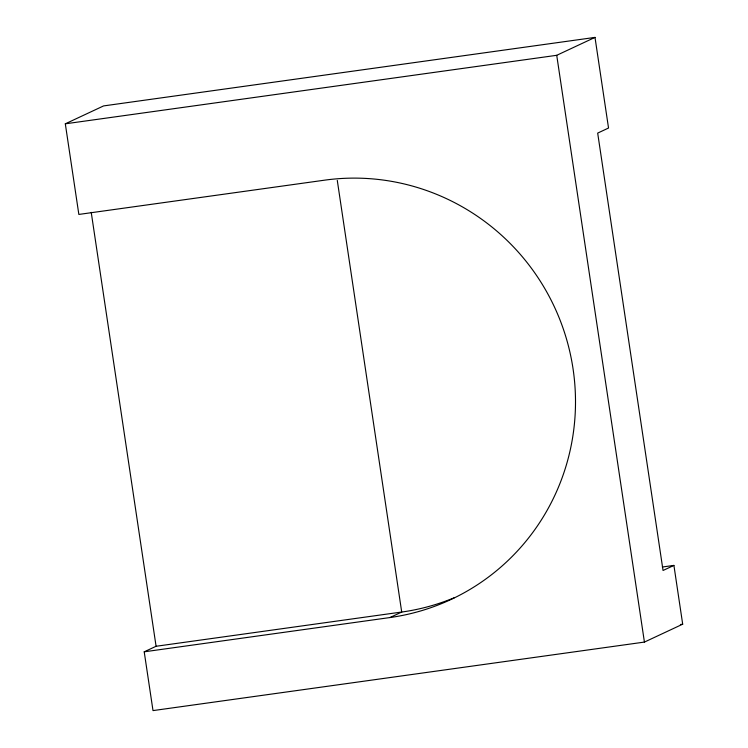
<?xml version="1.0" encoding="UTF-8"?>
<svg xmlns="http://www.w3.org/2000/svg" width="748" height="748" viewBox="0 0 748 748"><rect width="100%" height="100%" fill="white"/><g stroke="black" fill="none" stroke-linecap="round" stroke-linejoin="round"><path stroke-width="1.12" d="M389.923 617.558A221.445 217.556 64.9 0 0 573.043 368.783A221.445 217.556 64.9 0 0 324.557 180.174L78.849 214.433L65.31 123.813L103.579 105.917L594.997 37.4L608.535 128.02L597.68 133.097L663.046 570.481L673.911 565.404L682.69 624.187L644.421 642.083L153.003 710.6L144.214 651.817L156.08 646.272L401.788 612.014L389.923 617.558L144.214 651.817M65.31 123.813L556.727 55.305L594.997 37.4M662.345 567.012L673.911 565.404M680.381 624.505L682.69 624.187M556.727 55.305L644.421 642.083M337.283 180.399L401.713 612.051A221.445 217.556 64.9 0 0 454.326 597.708M91.228 212.348L156.08 646.272"/></g></svg>
